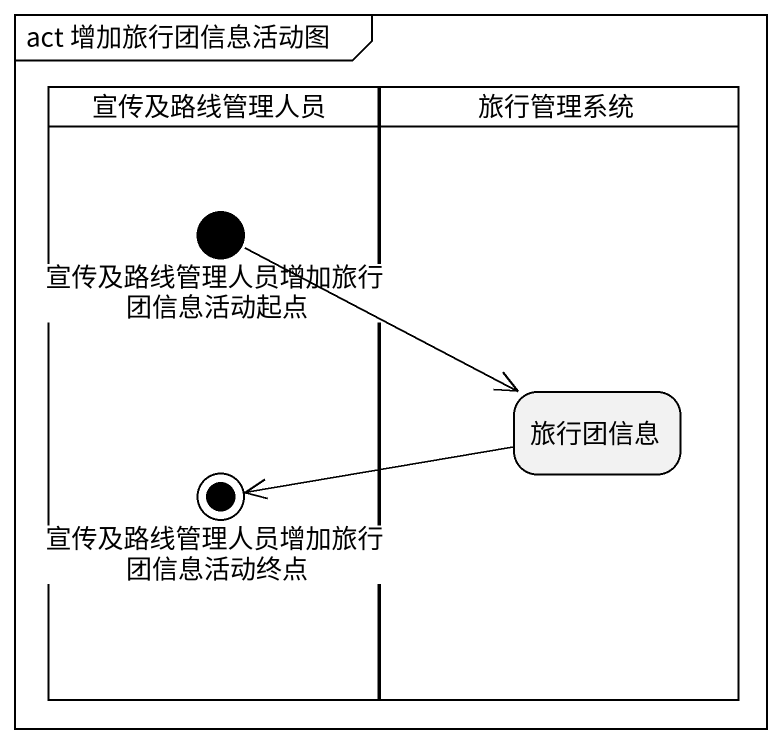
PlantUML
@startuml
mainframe act 增加旅行团信息活动图
hide empty description
state 宣传及路线管理人员 <<partition>> {
  state 宣传及路线管理人员增加旅行团信息活动起点 <<start>>
  state 宣传及路线管理人员增加旅行团信息活动终点 <<end>>
}
state 旅行管理系统 <<partition>> {
  state 旅行团信息
}
宣传及路线管理人员增加旅行团信息活动起点 -right-> 旅行团信息
旅行团信息 -left-> 宣传及路线管理人员增加旅行团信息活动终点
@enduml
